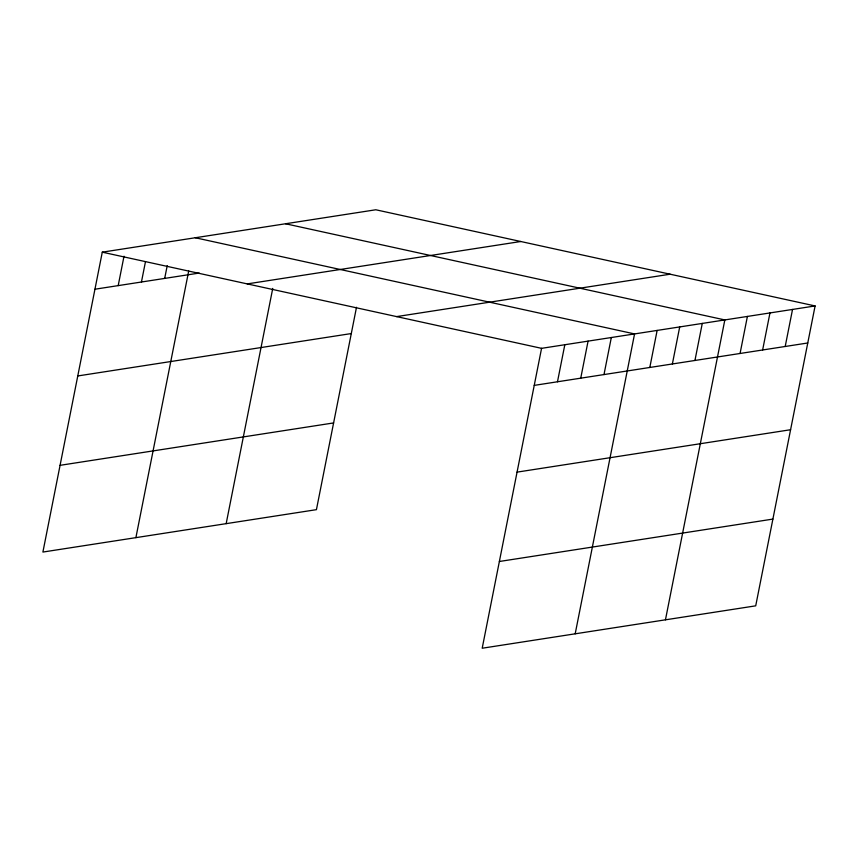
<?xml version="1.0" encoding="UTF-8"?>
<svg xmlns="http://www.w3.org/2000/svg" width="858" height="858" viewBox="0 0 858 858"><rect width="100%" height="100%" fill="white"/><g stroke="black" fill="none" stroke-linecap="round" stroke-linejoin="round"><path stroke-width="1.29" d="M815.1 305.941L541.57 348.337L482.196 648.23L755.716 605.834L815.1 305.941L375.804 209.77L102.284 252.166L42.9 552.059L316.43 509.663L356.499 307.282M118.19 285.617L124.013 256.231M141.441 282.014L145.495 261.572M164.693 278.41L167.224 265.637M135.896 537.644L188.706 270.978M226.169 523.659L272.747 288.417M557.486 381.778L564.821 344.734M580.737 378.174L588.073 341.13M603.989 374.571L611.325 337.526M575.192 633.815L634.566 333.923L195.281 237.752M649.806 367.471L657.142 330.427M672.372 363.974L679.708 326.919M694.937 360.478L702.273 323.423M665.454 619.819L724.838 319.927L285.542 223.766M740.068 353.485L747.404 316.43M762.633 349.989L769.969 312.934M785.199 346.482L792.535 309.438M94.948 289.221L199.228 273.058M247.243 283.901L520.774 241.506M396.611 316.602L670.13 274.206M77.767 375.954L351.297 333.558M534.234 385.381L807.764 342.986M60.071 465.326L333.601 422.93M517.063 472.125L790.593 429.729M499.367 561.486L772.897 519.09M102.284 252.166L541.57 348.337"/></g></svg>
